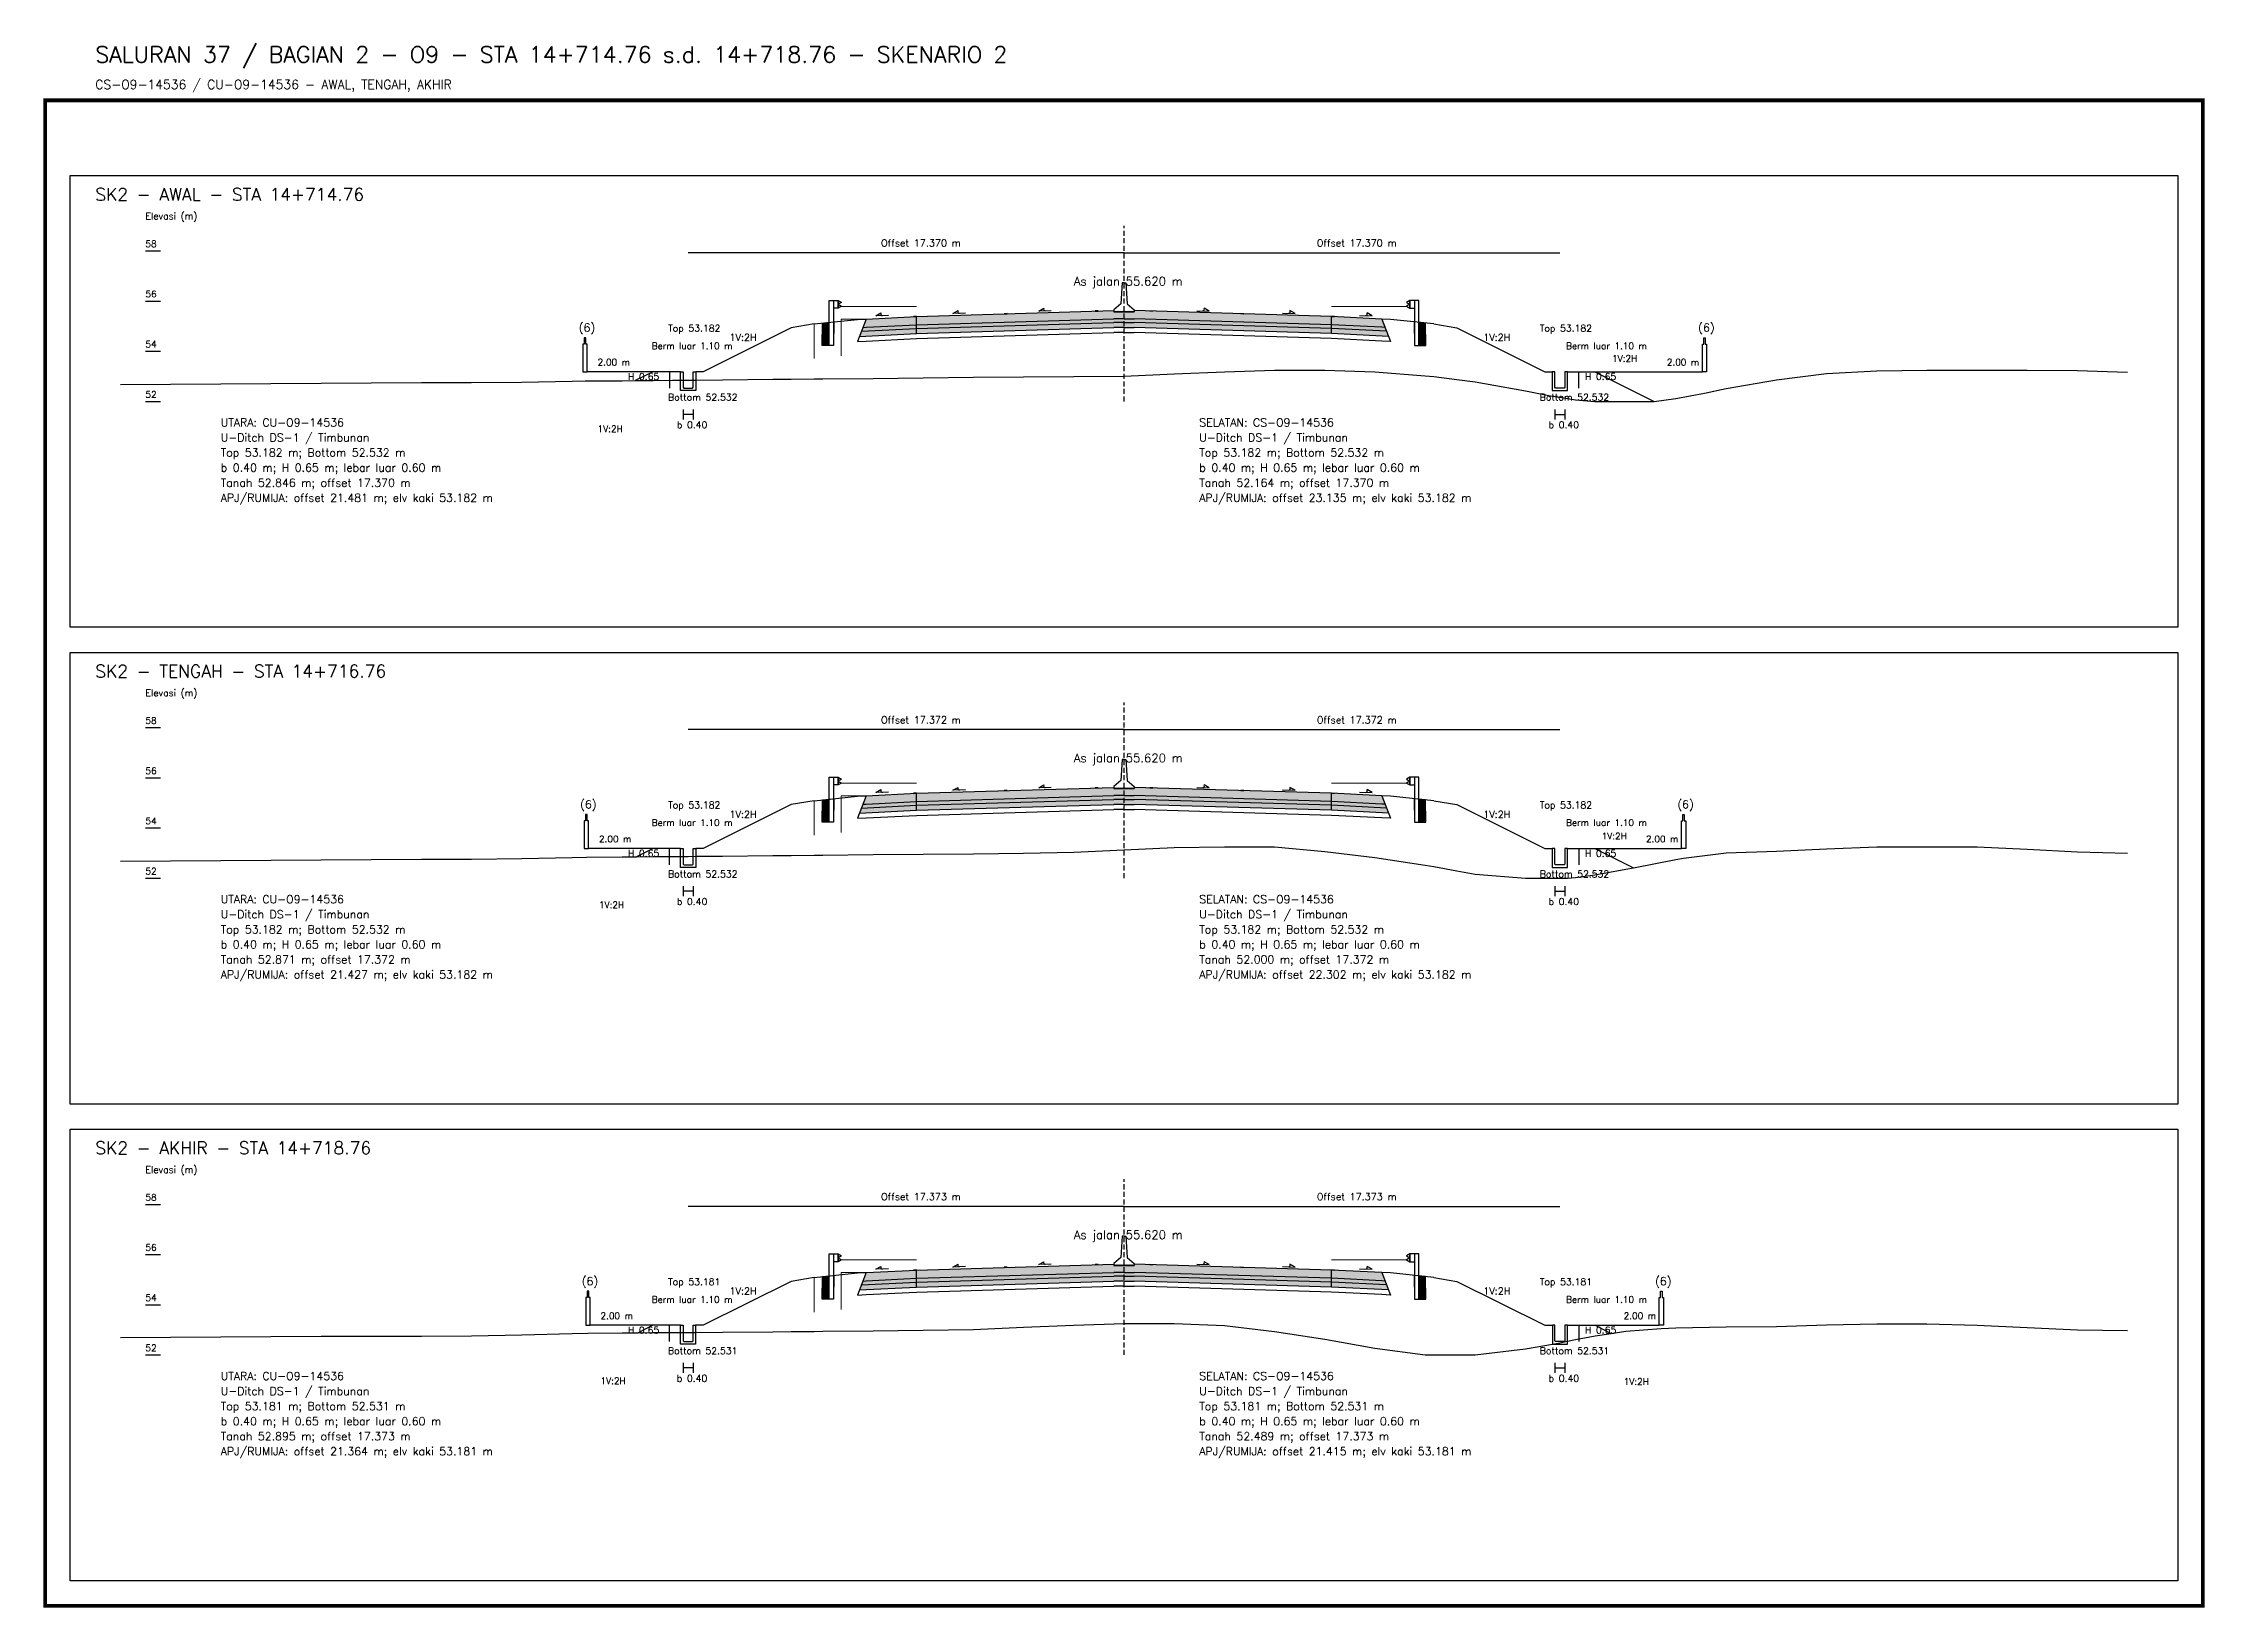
# Model space of a CAD drawing. Header units: metres. Extents: x -24715 to -24517, y 27498 to 30841.
# Drawn here: x -24617.7 to -24531.5, y 27922.2 to 27984.5 of the extents above; entities that cross this region are included whole.
import ezdxf

# ---------------------------------------------------------------- set-up
doc = ezdxf.new("R2010")
doc.units = ezdxf.units.M
doc.linetypes.add('PS_DASH', pattern=[0.3, 0.2, -0.1])
for name, color, linetype, lineweight in [('Dimensi', 230, 'Continuous', 20), ('GRS-ARSIR (HATCH)', 8, 'Continuous', 9), ('Guardrail', 20, 'Continuous', 30), ('HATCH - Beton ramping', 210, 'Continuous', 9), ('HATCH - LFA', 30, 'Continuous', 9), ('HATCH - Pavement', 50, 'Continuous', 9), ('Marka', 20, 'Continuous', 30), ('POT_ALL_GROUP', 2, 'Continuous', 70)]:
    doc.layers.add(name, color=color, linetype=linetype, lineweight=lineweight)
for name, color, linetype in [('POT_ALL_APJ', 2, 'Continuous'), ('POT_ALL_BORDER', 8, 'Continuous'), ('POT_ALL_CHANNEL2', 7, 'Continuous'), ('POT_ALL_DIM', 7, 'Continuous'), ('POT_ALL_GROUND', 1, 'Continuous'), ('POT_ALL_GUIDE', 8, 'Continuous'), ('POT_ALL_ROAD', 4, 'Continuous')]:
    doc.layers.add(name, color=color, linetype=linetype)
doc.styles.get("Standard").update_dxf_attribs({"font": 'simplex.shx'})

# ---------------------------------------------------------------- blocks, each defined once
blk = doc.blocks.new('JALAN_ASLI_TIPIKAL_2OKT_METER')
at = {"layer": 'Guardrail', "lineweight": 9}
h = blk.add_hatch(dxfattribs=at)
h.set_pattern_fill('JIS_LC_20', color=256, scale=0.002)
h.set_pattern_definition([(45, (-29.65569, -21.99233), (-0.02828427, 0.02828427), []), (45, (-29.65489, -21.99233), (-0.02828427, 0.02828427), [])])
h.paths.add_polyline_path([(-12.025, -1.394), (-11.753, -1.394), (-11.753, -0.471), (-12.018, -0.498)])
h = blk.add_hatch(dxfattribs=at)
h.set_pattern_fill('JIS_LC_20', color=256, scale=0.002)
h.set_pattern_definition([(45, (-29.40569, -21.99233), (-0.02828427, 0.02828427), []), (45, (-29.40489, -21.99233), (-0.02828427, 0.02828427), [])])
h.paths.add_polyline_path([(12.018, -0.498), (11.753, -0.471), (11.753, -1.394), (12.025, -1.394)])
at = {"layer": 'HATCH - Beton ramping'}
h = blk.add_hatch(dxfattribs=at)
h.set_pattern_fill('AR-CONC', color=256, scale=0.0005)
h.set_pattern_definition([(50, (-28.949556, -21.99233), (0.09109233, -0.00796954), [0.009525, -0.104775]), (355, (-28.94956, -21.99233), (-0.0176217, 0.09552842), [0.00762, -0.0838203]), (100.45144, (-28.941965, -21.992995), (0.07347062, 0.08755888), [0.008095, -0.08904512]), (46.1842, (-28.94956, -21.96693), (0.13553952, -0.02102116), [0.0142875, -0.1571625]), (96.63556, (-28.93826, -21.96868), (0.11870207, 0.12371306), [0.0121425, -0.1335678]), (351.18415, (-28.94956, -21.96693), (0.11870207, 0.12371306), [0.01143, -0.12572987]), (21, (-28.936856, -21.97328), (0.0758072, -0.0511326), [0.009525, -0.104775]), (326, (-28.93686, -21.97328), (0.03090101, 0.09209398), [0.00762, -0.08382]), (71.45144, (-28.93054, -21.97754), (0.1067082, 0.04096138), [0.008095, -0.08904497]), (37.5, (-28.949556, -21.99233), (0.001544302, 0.04227752), [0, -0.082804, 0, -0.08509, 0, -0.0841375]), (7.5, (-28.949556, -21.99233), (0.03340983, 0.05009029), [0, -0.048514, 0, -0.080899, 0, -0.0320675]), (327.5, (-28.977877, -21.99233), (0.067795298, -0.002864372), [0, -0.03175, 0, -0.09906, 0, -0.131445]), (317.5, (-28.990577, -21.99233), (0.07406459, 0.01271325), [0, -0.041275, 0, -0.065786, 0, -0.093345])])
h.paths.add_polyline_path([(-8.27, -0.566), (-10.401, -0.666), (-10.461, -0.826), (-8.27, -0.716)])
h.paths.add_polyline_path([(-0.4, -0.48), (0, -0.48), (0, -0.33), (-0.4, -0.33), (-8.27, -0.566), (-8.27, -0.716)])
h = blk.add_hatch(dxfattribs=at)
h.set_pattern_fill('AR-CONC', color=256, scale=0.0005)
h.set_pattern_definition([(50, (-28.699556, -21.99233), (0.09109233, -0.00796954), [0.009525, -0.104775]), (355, (-28.69956, -21.99233), (-0.01762171, 0.09552842), [0.00762, -0.0838203]), (100.45144, (-28.691965, -21.992995), (0.07347062, 0.08755888), [0.008095, -0.08904512]), (46.1842, (-28.69956, -21.96693), (0.13553952, -0.02102116), [0.0142875, -0.1571625]), (96.63556, (-28.68826, -21.96868), (0.11870207, 0.12371306), [0.0121425, -0.1335678]), (351.18415, (-28.69956, -21.96693), (0.11870207, 0.12371306), [0.01143, -0.12572987]), (21, (-28.686856, -21.97328), (0.0758072, -0.0511326), [0.009525, -0.104775]), (326, (-28.68686, -21.97328), (0.03090101, 0.09209398), [0.00762, -0.08382]), (71.45144, (-28.68054, -21.97754), (0.10670821, 0.04096138), [0.008095, -0.08904497]), (37.5, (-28.699556, -21.99233), (0.001544302, 0.04227752), [0, -0.082804, 0, -0.08509, 0, -0.0841375]), (7.5, (-28.699556, -21.99233), (0.03340983, 0.050090287), [0, -0.048514, 0, -0.080899, 0, -0.0320675]), (327.5, (-28.727877, -21.99233), (0.067795298, -0.002864372), [0, -0.03175, 0, -0.09906, 0, -0.131445]), (317.5, (-28.740577, -21.99233), (0.07406459, 0.012713246), [0, -0.041275, 0, -0.065786, 0, -0.093345])])
h.paths.add_polyline_path([(8.27, -0.566), (10.401, -0.666), (10.461, -0.826), (8.27, -0.716)])
h.paths.add_polyline_path([(0.4, -0.48), (0, -0.48), (0, -0.33), (0.4, -0.33), (8.27, -0.566), (8.27, -0.716)])
at = {"layer": 'HATCH - LFA'}
h = blk.add_hatch(dxfattribs=at)
h.set_pattern_fill('GRAVEL', color=256, scale=0.0075)
h.set_pattern_definition([(228.012788, (-28.812396, -21.801831), (-1.524, -1.7145), [0.0256291, -2.5372863]), (184.96974, (-28.829541, -21.820881), (2.2859999991, 0.1905000109), [0.04398035, -4.3540537]), (132.510447, (-28.873356, -21.824691), (1.9050000008, -2.0954999993), [0.0310111, -3.0701042]), (267.27369, (-28.947651, -21.872316), (0.1905000004, 3.81), [0.0400503, -3.9649828]), (292.833654, (-28.949556, -21.912321), (-0.9525, 2.286), [0.0392725, -3.8879856]), (357.27369, (-28.934316, -21.948516), (-3.81, 0.1905000004), [0.0400503, -3.9649828]), (37.69424, (-28.894311, -21.950421), (-2.4764999999, -1.9050000001), [0.0529645, -5.24348365]), (72.255328, (-28.852401, -21.918036), (1.3335000004, 4.1909999999), [0.050004, -4.95039425]), (121.429566, (-28.837161, -21.870411), (-1.5240000002, 2.4764999999), [0.040186, -3.9784159]), (175.23636, (-28.858116, -21.836121), (2.0955, -0.1905), [0.0458785, -2.2480453]), (222.397438, (-28.903836, -21.832311), (-2.2859999999, -2.0955000001), [0.05933084, -5.8737579]), (138.814075, (-28.759056, -21.874221), (-1.3335, 1.143), [0.0202503, -2.0047924]), (171.469234, (-28.774296, -21.860886), (2.4765, -0.3809999996), [0.03852615, -3.8140979]), (225, (-28.8124, -21.85517), (0, -0.1905), [0.0269407, -0.242467]), (203.19859, (-28.82573, -21.832311), (0.9525, 0.381), [0.0145081, -1.4362967]), (291.80141, (-28.839066, -21.838026), (-0.1905, 0.5715), [0.0205174, -1.0053565]), (30.96376, (-28.831446, -21.857076), (0.5715, 0.381), [0.033324, -1.0774724]), (161.56505, (-28.80287, -21.83993), (0.381, -0.1905), [0.0240965, -0.5783174]), (16.38954, (-28.949556, -21.838026), (1.905, 0.5715), [0.0337566, -3.341912]), (70.346176, (-28.917171, -21.828501), (-0.762, -2.0955), [0.0283199, -2.8036662]), (293.19859, (-28.80287, -21.801831), (-0.381, 0.9525), [0.029016, -1.4217888]), (343.61046, (-28.791441, -21.828501), (-1.905, 0.5715), [0.0337566, -3.341912]), (339.443955, (-28.949556, -21.956136), (-0.9525, 0.381), [0.0325526, -1.5950801]), (294.77514, (-28.919076, -21.967566), (-0.952500001, 2.0954999995), [0.0272754, -2.7002695]), (66.80141, (-28.800966, -21.992331), (0.381, 0.9525), [0.029016, -1.4217888]), (17.354025, (-28.789536, -21.965661), (-2.4765, -0.762), [0.0319337, -3.1614282]), (69.443955, (-28.89431, -21.992331), (-0.381, -0.9525), [0.0162763, -1.6113564]), (101.30993, (-28.812396, -21.99233), (-0.1905, 0.762), [0.0097136, -0.9616496]), (165.96376, (-28.8143, -21.982806), (0.5715, -0.1905), [0.0392725, -0.7461791]), (186.009006, (-28.852401, -21.973281), (1.905, 0.1905), [0.036395, -3.6031024]), (303.69007, (-28.831446, -21.87422), (-0.1905, 0.381), [0.0274743, -0.6593832]), (353.157227, (-28.816206, -21.897081), (3.2385, -0.3809999998), [0.0479668, -4.7487007]), (60.945396, (-28.76858, -21.902796), (-0.762, -1.3335), [0.0196131, -1.9417044]), (90, (-28.75906, -21.88565), (-0.1905, 0.1905), [0.01143, -0.17907]), (120.256437, (-28.856211, -21.967566), (0.762, -1.3335), [0.026465, -2.6200456]), (48.012787, (-28.869546, -21.944706), (1.524, 1.7145), [0.0512582, -2.5116572]), (0, (-28.83526, -21.9066), (0.1905, 0.1905), [0.04953, -0.14097]), (325.304846, (-28.785726, -21.906606), (1.9050000007, -1.333499999), [0.0301207, -2.9819488]), (254.0546, (-28.76096, -21.92375), (-0.1905, -0.762), [0.0277372, -1.3591238]), (207.645975, (-28.768581, -21.950421), (-3.6195000001, -1.9049999997), [0.0451609, -4.4709348]), (175.426079, (-28.808586, -21.971376), (-2.4765, 0.1905), [0.0477772, -4.7299385])])
h.paths.add_polyline_path([(-8.27, -0.716), (-10.461, -0.826), (-10.54, -1.03), (-8.27, -0.916)])
h.paths.add_polyline_path([(-0.4, -0.68), (0, -0.68), (0, -0.48), (-0.4, -0.48), (-8.27, -0.716), (-8.27, -0.916)])
h = blk.add_hatch(dxfattribs=at)
h.set_pattern_fill('GRAVEL', color=256, scale=0.0075)
h.set_pattern_definition([(228.012788, (-28.562396, -21.801831), (-1.524, -1.7145), [0.0256291, -2.5372863]), (184.96974, (-28.579541, -21.820881), (2.2859999991, 0.1905000109), [0.04398035, -4.3540537]), (132.510447, (-28.623356, -21.824691), (1.9050000008, -2.0954999993), [0.0310111, -3.0701042]), (267.27369, (-28.697651, -21.872316), (0.1905000004, 3.81), [0.04005034, -3.9649828]), (292.833654, (-28.699556, -21.912321), (-0.9525, 2.286), [0.0392725, -3.8879856]), (357.27369, (-28.684316, -21.948516), (-3.81, 0.1905000004), [0.04005034, -3.9649828]), (37.69424, (-28.644311, -21.950421), (-2.4764999999, -1.9050000001), [0.0529645, -5.24348365]), (72.255328, (-28.602401, -21.918036), (1.3335000004, 4.1909999999), [0.050004, -4.95039425]), (121.429566, (-28.587161, -21.870411), (-1.5240000002, 2.4764999999), [0.040186, -3.9784159]), (175.23636, (-28.608116, -21.836121), (2.0955, -0.1905000003), [0.0458785, -2.2480453]), (222.397438, (-28.653836, -21.832311), (-2.2859999999, -2.0955000001), [0.05933084, -5.87375794]), (138.814075, (-28.509056, -21.874221), (-1.3335, 1.143), [0.02025034, -2.0047924]), (171.469234, (-28.524296, -21.860886), (2.4765, -0.3809999996), [0.03852615, -3.8140979]), (225, (-28.5624, -21.85517), (0, -0.1905), [0.0269407, -0.242467]), (203.19859, (-28.57573, -21.832311), (0.9525, 0.381), [0.0145081, -1.4362967]), (291.80141, (-28.589066, -21.838026), (-0.1905, 0.5715), [0.0205174, -1.0053565]), (30.96376, (-28.581446, -21.857076), (0.5715, 0.381), [0.033324, -1.0774724]), (161.56505, (-28.55287, -21.83993), (0.381, -0.1905), [0.0240965, -0.57831736]), (16.38954, (-28.699556, -21.838026), (1.905, 0.5715), [0.0337566, -3.341912]), (70.346176, (-28.667171, -21.828501), (-0.762, -2.0955), [0.0283199, -2.8036662]), (293.19859, (-28.55287, -21.801831), (-0.381, 0.9525), [0.029016, -1.4217888]), (343.61046, (-28.541441, -21.828501), (-1.905, 0.5714999999), [0.0337566, -3.341912]), (339.443955, (-28.699556, -21.956136), (-0.9525, 0.381), [0.03255264, -1.5950801]), (294.77514, (-28.669076, -21.967566), (-0.952500001, 2.0954999995), [0.0272754, -2.7002695]), (66.80141, (-28.550966, -21.992331), (0.381, 0.9525), [0.029016, -1.4217888]), (17.354025, (-28.539536, -21.965661), (-2.4765, -0.7620000002), [0.0319337, -3.1614282]), (69.443955, (-28.64431, -21.992331), (-0.381, -0.9525), [0.0162763, -1.6113564]), (101.30993, (-28.562396, -21.99233), (-0.1905, 0.762), [0.0097136, -0.9616496]), (165.96376, (-28.5643, -21.982806), (0.5715, -0.1905), [0.0392725, -0.7461791]), (186.009006, (-28.602401, -21.973281), (1.905, 0.1905), [0.036395, -3.6031024]), (303.69007, (-28.581446, -21.87422), (-0.1905, 0.381), [0.0274743, -0.6593832]), (353.157227, (-28.566206, -21.897081), (3.2385, -0.3809999998), [0.04796676, -4.7487007]), (60.945396, (-28.51858, -21.902796), (-0.762, -1.3335), [0.0196131, -1.9417044]), (90, (-28.50906, -21.88565), (-0.1905, 0.1905), [0.01143, -0.17907]), (120.256437, (-28.606211, -21.967566), (0.762, -1.3335), [0.026465, -2.62004556]), (48.012787, (-28.619546, -21.944706), (1.524, 1.7145), [0.0512582, -2.5116572]), (0, (-28.58526, -21.9066), (0.1905, 0.1905), [0.04953, -0.14097]), (325.304846, (-28.535726, -21.906606), (1.9050000007, -1.333499999), [0.0301207, -2.98194875]), (254.054604, (-28.51096, -21.92375), (-0.1905, -0.762), [0.0277372, -1.35912375]), (207.645975, (-28.518581, -21.950421), (-3.6195000001, -1.9049999997), [0.0451609, -4.4709348]), (175.426079, (-28.558586, -21.971376), (-2.4765, 0.1905), [0.0477772, -4.7299385])])
h.paths.add_polyline_path([(8.27, -0.716), (10.461, -0.826), (10.54, -1.03), (8.27, -0.916)])
h.paths.add_polyline_path([(0.4, -0.68), (0, -0.68), (0, -0.48), (0.4, -0.48), (8.27, -0.716), (8.27, -0.916)])
at = {"layer": 'HATCH - Pavement'}
h = blk.add_hatch(dxfattribs=at)
h.set_pattern_fill('AR-CONC', color=256, scale=0.001)
h.set_pattern_definition([(50, (-89.43046, -52.62889), (0.18218467, -0.01593909), [0.01905, -0.20955]), (355, (-89.43046, -52.6289), (-0.03524342, 0.19105685), [0.01524, -0.1676406]), (100.45144, (-89.41528, -52.63022), (0.14694125, 0.17511775), [0.01619, -0.17809024]), (46.1842, (-89.43046, -52.5781), (0.27107904, -0.04204233), [0.028575, -0.314325]), (96.63556, (-89.40787, -52.5816), (0.23740413, 0.2474261), [0.024285, -0.2671356]), (351.18415, (-89.43046, -52.5781), (0.2374041, 0.2474261), [0.02286, -0.2514597]), (21, (-89.40506, -52.59079), (0.1516144, -0.1022652), [0.01905, -0.20955]), (326, (-89.40506, -52.5908), (0.06180203, 0.18418797), [0.01524, -0.16764]), (71.45144, (-89.39243, -52.59931), (0.21341642, 0.08192277), [0.01619, -0.17808994]), (37.5, (-89.43046, -52.62889), (0.003088603, 0.08455504), [0, -0.165608, 0, -0.17018, 0, -0.168275]), (7.5, (-89.43046, -52.62889), (0.06681966, 0.100180575), [0, -0.097028, 0, -0.161798, 0, -0.064135]), (327.5, (-89.4871, -52.62889), (0.135590595, -0.005728744), [0, -0.0635, 0, -0.19812, 0, -0.26289]), (317.5, (-89.5125, -52.62889), (0.14812918, 0.02542649), [0, -0.08255, 0, -0.131572, 0, -0.18669])])
h.paths.add_polyline_path([(-8.27, -0.236), (-10.27, -0.336), (-10.401, -0.673), (-10.27, -0.666), (-8.27, -0.566)])
h.paths.add_polyline_path([(-0.4, -0.33), (0, -0.33), (0, 0), (-0.4, 0), (-8.27, -0.236), (-8.27, -0.566)])
h = blk.add_hatch(dxfattribs=at)
h.set_pattern_fill('AR-CONC', color=256, scale=0.001)
h.set_pattern_definition([(50, (-89.18046, -52.62889), (0.18218467, -0.01593909), [0.01905, -0.20955]), (355, (-89.18046, -52.6289), (-0.03524342, 0.19105685), [0.01524, -0.16764058]), (100.45144, (-89.16528, -52.63022), (0.14694125, 0.17511775), [0.01619, -0.17809024]), (46.1842, (-89.18046, -52.5781), (0.27107904, -0.04204233), [0.028575, -0.314325]), (96.63556, (-89.15787, -52.5816), (0.23740413, 0.2474261), [0.024285, -0.2671356]), (351.18415, (-89.18046, -52.5781), (0.2374041, 0.2474261), [0.02286, -0.2514597]), (21, (-89.15506, -52.59079), (0.1516144, -0.1022652), [0.01905, -0.20955]), (326, (-89.15506, -52.5908), (0.06180203, 0.18418797), [0.01524, -0.16764]), (71.45144, (-89.14243, -52.59931), (0.21341642, 0.08192277), [0.01619, -0.17808994]), (37.5, (-89.18046, -52.62889), (0.003088603, 0.08455504), [0, -0.165608, 0, -0.17018, 0, -0.168275]), (7.5, (-89.18046, -52.62889), (0.06681966, 0.100180575), [0, -0.097028, 0, -0.161798, 0, -0.064135]), (327.5, (-89.2371, -52.62889), (0.135590595, -0.005728744), [0, -0.0635, 0, -0.19812, 0, -0.26289]), (317.5, (-89.2625, -52.62889), (0.14812918, 0.02542649), [0, -0.08255, 0, -0.131572, 0, -0.18669])])
h.paths.add_polyline_path([(8.27, -0.236), (10.27, -0.336), (10.401, -0.673), (10.27, -0.666), (8.27, -0.566)])
h.paths.add_polyline_path([(0.4, -0.33), (0, -0.33), (0, 0), (0.4, 0), (8.27, -0.236), (8.27, -0.566)])
at = {"layer": 'Marka'}
h = blk.add_hatch(color=256, dxfattribs=at)
h.dxf.hatch_style = 1
h.paths.add_polyline_path([(-8.27, -0.23), (-8.39, -0.236), (-8.39, -0.242), (-8.27, -0.236)])
h.paths.add_polyline_path([(-4.65, -0.122), (-4.77, -0.125), (-4.77, -0.131), (-4.65, -0.128)])
h.paths.add_polyline_path([(-1.03, -0.019), (-1.03, -0.013), (-1.15, -0.017), (-1.15, -0.023)])
h = blk.add_hatch(color=256, dxfattribs=at)
h.dxf.hatch_style = 1
h.paths.add_polyline_path([(8.27, -0.23), (8.39, -0.236), (8.39, -0.242), (8.27, -0.236)])
h.paths.add_polyline_path([(4.65, -0.122), (4.77, -0.125), (4.77, -0.131), (4.65, -0.128)])
h.paths.add_polyline_path([(1.03, -0.019), (1.03, -0.013), (1.15, -0.017), (1.15, -0.023)])
for p, q in [((-8.27, -0.236), (-0.4, 0)), ((8.27, -0.236), (0.4, 0)), ((-12.353, -0.533), (-10.622, -0.354)), ((-10.27, -0.336), (-10.62, -1.234)), ((-10.62, -0.354), (-10.27, -0.336)), ((-10.461, -0.826), (-8.27, -0.716)), ((-10.401, -0.673), (-10.27, -0.666)), ((-10.27, -0.336), (-8.27, -0.236)), ((-10.27, -0.666), (-8.27, -0.566)), ((-8.27, -0.916), (-8.27, -0.236)), ((-8.27, -0.566), (-0.4, -0.33)), ((-8.27, -0.716), (-0.4, -0.48)), ((-8.27, -0.916), (-0.4, -0.68)), ((0, -0.05), (-0.4, -0.05)), ((0, -0.33), (-0.4, -0.33)), ((0, -0.48), (-0.4, -0.48)), ((0, -0.68), (-0.4, -0.68)), ((0, -0.05), (0.4, -0.05)), ((0, -0.33), (0.4, -0.33)), ((0, -0.48), (0.4, -0.48)), ((0, -0.68), (0.4, -0.68)), ((8.27, -0.566), (0.4, -0.33)), ((8.27, -0.716), (0.4, -0.48)), ((8.27, -0.916), (0.4, -0.68)), ((8.27, -0.916), (8.27, -0.236)), ((10.27, -0.336), (8.27, -0.236)), ((10.27, -0.666), (8.27, -0.566)), ((10.461, -0.826), (8.27, -0.716)), ((10.27, -0.336), (10.62, -1.234)), ((10.62, -0.354), (10.27, -0.336)), ((10.401, -0.673), (10.27, -0.666)), ((12.353, -0.533), (10.622, -0.354)), ((-10.62, -1.234), (-10.27, -1.216)), ((-10.54, -1.03), (-8.27, -0.916)), ((-10.27, -1.216), (-8.27, -1.116)), ((-8.27, -1.116), (-0.4, -0.88)), ((0, -0.88), (-0.4, -0.88)), ((0, -0.88), (0.4, -0.88)), ((8.27, -1.116), (0.4, -0.88)), ((10.54, -1.03), (8.27, -0.916)), ((10.27, -1.216), (8.27, -1.116)), ((10.62, -1.234), (10.27, -1.216))]:
    blk.add_line(p, q)
for points in [[(0, 1.11), (-0.075, 1.11), (-0.125, 0.27), (-0.4, 0.03), (-0.4, -0.05), (0, -0.05)], [(0, 1.11), (0.075, 1.11), (0.125, 0.27), (0.4, 0.03), (0.4, -0.05), (0, -0.05)], [(-6.818, -0.116), (-6.616, 0)], [(-3.401, -0.02), (-3.199, 0.096)], [(3.401, -0.02), (3.199, 0.096)], [(6.818, -0.116), (6.616, 0)], [(-9.887, -0.208), (-9.686, -0.092)], [(-9.387, -0.193), (-9.887, -0.208)], [(-6.318, -0.101), (-6.818, -0.116)], [(-2.901, -0.005), (-3.401, -0.02)], [(2.901, -0.005), (3.401, -0.02)], [(6.318, -0.101), (6.818, -0.116)], [(9.387, -0.193), (9.887, -0.208)], [(9.887, -0.208), (9.686, -0.092)]]:
    blk.add_lwpolyline(points)
for centre, start, end in [((-6.556, -0.037), 148.28164, 271.71836), ((-3.139, 0.059), 148.28164, 271.71836), ((3.139, 0.059), 268.28164, 31.71836), ((6.556, -0.037), 268.28164, 31.71836), ((-9.625, -0.129), 148.28164, 271.71836), ((9.625, -0.129), 268.28164, 31.71836)]:
    blk.add_arc(centre, 0.0711, start, end)
at = {"layer": 'Dimensi'}
for p, q in [((-8.27, 0.168), (-11.27, 0.168)), ((8.27, 0.168), (11.27, 0.168))]:
    blk.add_line(p, q, dxfattribs=at)
at = {"layer": 'GRS-ARSIR (HATCH)'}
for p, q in [((-12.353, -0.533), (-12.353, -1.909)), ((-11.27, -0.336), (-11.27, -1.803)), ((-10.27, -0.336), (-11.27, -0.336))]:
    blk.add_line(p, q, dxfattribs=at)
at = {"layer": 'Guardrail'}
for points in [[(-11.753, -1.394), (-11.753, 0.406), (-11.575, 0.406), (-11.575, -1.394), (-11.753, -1.394)], [(-11.575, 0.406), (-11.397, 0.406), (-11.397, 0.094), (-11.575, 0.094)], [(-11.397, 0.25), (-11.397, 0.406), (-11.262, 0.328), (-11.397, 0.25)], [(-11.397, 0.094), (-11.397, 0.25), (-11.262, 0.172), (-11.397, 0.094)], [(11.397, 0.25), (11.397, 0.406), (11.262, 0.328), (11.397, 0.25)], [(11.397, 0.094), (11.397, 0.25), (11.262, 0.172), (11.397, 0.094)], [(11.575, 0.406), (11.397, 0.406), (11.397, 0.094), (11.575, 0.094)], [(11.753, -1.394), (11.753, 0.406), (11.575, 0.406), (11.575, -1.394), (11.753, -1.394)], [(-11.575, -1.394), (-12.025, -1.394), (-12.018, -0.498), (-11.568, -0.453), (-11.575, -1.394)], [(11.575, -1.394), (12.025, -1.394), (12.018, -0.498), (11.568, -0.453), (11.575, -1.394)]]:
    blk.add_lwpolyline(points, dxfattribs=at)
at = {"layer": 'Marka'}
for points in [[(-8.39, -0.242), (-8.27, -0.236), (-8.27, -0.23), (-8.39, -0.236), (-8.39, -0.242)], [(8.39, -0.242), (8.27, -0.236), (8.27, -0.23), (8.39, -0.236), (8.39, -0.242)]]:
    blk.add_lwpolyline(points, dxfattribs=at)
for points in [[(-4.65, -0.122), (-4.77, -0.125), (-4.77, -0.131), (-4.65, -0.128)], [(-1.03, -0.013), (-1.15, -0.017), (-1.15, -0.023), (-1.03, -0.019)], [(1.03, -0.013), (1.15, -0.017), (1.15, -0.023), (1.03, -0.019)], [(4.65, -0.122), (4.77, -0.125), (4.77, -0.131), (4.65, -0.128)]]:
    blk.add_lwpolyline(points, close=True, dxfattribs=at)

msp = doc.modelspace()

# ---------------------------------------------------------------- linework, layer by layer
at = {"layer": 'POT_ALL_APJ', "linetype": 'Continuous'}
for points in [[(-24596.15231, 27972.55074), (-24596.15231, 27971.44633), (-24595.98231, 27971.44633), (-24595.98231, 27972.55074), (-24596.03731, 27972.55074), (-24596.03731, 27972.80074), (-24596.06731, 27972.80074), (-24596.09731, 27972.80074), (-24596.09731, 27972.55074), (-24596.15231, 27972.55074)], [(-24551.36564, 27972.55074), (-24551.36564, 27971.44633), (-24551.53564, 27971.44633), (-24551.53564, 27972.55074), (-24551.48064, 27972.55074), (-24551.48064, 27972.80074), (-24551.45064, 27972.80074), (-24551.42064, 27972.80074), (-24551.42064, 27972.55074), (-24551.36564, 27972.55074)], [(-24593.35625, 27971.44633), (-24595.98231, 27971.44633)], [(-24555.81551, 27971.44633), (-24551.53564, 27971.44633)], [(-24596.09754, 27953.55017), (-24596.09754, 27952.44576), (-24595.92754, 27952.44576), (-24595.92754, 27953.55017), (-24595.98254, 27953.55017), (-24595.98254, 27953.80017), (-24596.01254, 27953.80017), (-24596.04254, 27953.80017), (-24596.04254, 27953.55017), (-24596.09754, 27953.55017)], [(-24552.19873, 27953.55017), (-24552.19873, 27952.44576), (-24552.36873, 27952.44576), (-24552.36873, 27953.55017), (-24552.31373, 27953.55017), (-24552.31373, 27953.80017), (-24552.28373, 27953.80017), (-24552.25373, 27953.80017), (-24552.25373, 27953.55017), (-24552.19873, 27953.55017)], [(-24593.35738, 27952.44576), (-24595.92754, 27952.44576)], [(-24555.81437, 27952.44576), (-24552.36873, 27952.44576)], [(-24596.03495, 27934.5496), (-24596.03495, 27933.44519), (-24595.86495, 27933.44519), (-24595.86495, 27934.5496), (-24595.91995, 27934.5496), (-24595.91995, 27934.7996), (-24595.94995, 27934.7996), (-24595.97995, 27934.7996), (-24595.97995, 27934.5496), (-24596.03495, 27934.5496)], [(-24553.08627, 27934.5496), (-24553.08627, 27933.44519), (-24553.25627, 27933.44519), (-24553.25627, 27934.5496), (-24553.20127, 27934.5496), (-24553.20127, 27934.7996), (-24553.17127, 27934.7996), (-24553.14127, 27934.7996), (-24553.14127, 27934.5496), (-24553.08627, 27934.5496)], [(-24593.35852, 27933.44519), (-24595.86495, 27933.44519)], [(-24555.81323, 27933.44519), (-24553.25627, 27933.44519)]]:
    msp.add_lwpolyline(points, dxfattribs=at)
at = {"layer": 'POT_ALL_BORDER', "linetype": 'Continuous'}
for points in [[(-24616.58588, 27979.26387), (-24532.58588, 27979.26387), (-24532.58588, 27961.26387), (-24616.58588, 27961.26387), (-24616.58588, 27979.26387)], [(-24616.58588, 27960.26387), (-24532.58588, 27960.26387), (-24532.58588, 27942.26387), (-24616.58588, 27942.26387), (-24616.58588, 27960.26387)], [(-24616.58588, 27941.26387), (-24532.58588, 27941.26387), (-24532.58588, 27923.26387), (-24616.58588, 27923.26387), (-24616.58588, 27941.26387)]]:
    msp.add_lwpolyline(points, dxfattribs=at)
at = {"layer": 'POT_ALL_CHANNEL2', "linetype": 'Continuous'}
for points in [[(-24591.75625, 27971.44633), (-24591.65625, 27971.44633), (-24591.65625, 27970.69633), (-24592.25625, 27970.69633), (-24592.25625, 27971.44633), (-24592.15625, 27971.44633), (-24592.15625, 27970.82633), (-24592.12625, 27970.79633), (-24591.78625, 27970.79633), (-24591.75625, 27970.82633), (-24591.75625, 27971.44633)], [(-24557.41551, 27971.44633), (-24557.51551, 27971.44633), (-24557.51551, 27970.69633), (-24556.91551, 27970.69633), (-24556.91551, 27971.44633), (-24557.01551, 27971.44633), (-24557.01551, 27970.82633), (-24557.04551, 27970.79633), (-24557.38551, 27970.79633), (-24557.41551, 27970.82633), (-24557.41551, 27971.44633)], [(-24591.75738, 27952.44576), (-24591.65738, 27952.44576), (-24591.65738, 27951.69576), (-24592.25738, 27951.69576), (-24592.25738, 27952.44576), (-24592.15738, 27952.44576), (-24592.15738, 27951.82576), (-24592.12738, 27951.79576), (-24591.78738, 27951.79576), (-24591.75738, 27951.82576), (-24591.75738, 27952.44576)], [(-24557.41437, 27952.44576), (-24557.51437, 27952.44576), (-24557.51437, 27951.69576), (-24556.91437, 27951.69576), (-24556.91437, 27952.44576), (-24557.01437, 27952.44576), (-24557.01437, 27951.82576), (-24557.04437, 27951.79576), (-24557.38437, 27951.79576), (-24557.41437, 27951.82576), (-24557.41437, 27952.44576)], [(-24591.75852, 27933.44519), (-24591.65852, 27933.44519), (-24591.65852, 27932.69519), (-24592.25852, 27932.69519), (-24592.25852, 27933.44519), (-24592.15852, 27933.44519), (-24592.15852, 27932.82519), (-24592.12852, 27932.79519), (-24591.78852, 27932.79519), (-24591.75852, 27932.82519), (-24591.75852, 27933.44519)], [(-24557.41323, 27933.44519), (-24557.51323, 27933.44519), (-24557.51323, 27932.69519), (-24556.91323, 27932.69519), (-24556.91323, 27933.44519), (-24557.01323, 27933.44519), (-24557.01323, 27932.82519), (-24557.04323, 27932.79519), (-24557.38323, 27932.79519), (-24557.41323, 27932.82519), (-24557.41323, 27933.44519)]]:
    msp.add_lwpolyline(points, dxfattribs=at)
at = {"layer": 'POT_ALL_DIM', "linetype": 'Continuous'}
for points in [[(-24574.58588, 27976.18387), (-24591.95625, 27976.18387)], [(-24574.58588, 27976.18387), (-24557.21551, 27976.18387)], [(-24592.70625, 27971.44633), (-24592.70625, 27970.79633)], [(-24556.46551, 27971.44633), (-24556.46551, 27970.79633)], [(-24592.15625, 27969.94633), (-24592.15625, 27969.54633)], [(-24591.75625, 27969.74633), (-24592.15625, 27969.74633)], [(-24591.75625, 27969.94633), (-24591.75625, 27969.54633)], [(-24557.41551, 27969.94633), (-24557.41551, 27969.54633)], [(-24557.41551, 27969.74633), (-24557.01551, 27969.74633)], [(-24557.01551, 27969.94633), (-24557.01551, 27969.54633)], [(-24574.58588, 27957.18387), (-24591.95738, 27957.18387)], [(-24574.58588, 27957.18387), (-24557.21437, 27957.18387)], [(-24592.70738, 27952.44576), (-24592.70738, 27951.79576)], [(-24556.46437, 27952.44576), (-24556.46437, 27951.79576)], [(-24592.15738, 27950.94576), (-24592.15738, 27950.54576)], [(-24591.75738, 27950.74576), (-24592.15738, 27950.74576)], [(-24591.75738, 27950.94576), (-24591.75738, 27950.54576)], [(-24557.41437, 27950.94576), (-24557.41437, 27950.54576)], [(-24557.41437, 27950.74576), (-24557.01437, 27950.74576)], [(-24557.01437, 27950.94576), (-24557.01437, 27950.54576)], [(-24574.58588, 27938.18387), (-24591.95852, 27938.18387)], [(-24574.58588, 27938.18387), (-24557.21323, 27938.18387)], [(-24592.70852, 27933.44519), (-24592.70852, 27932.79519)], [(-24556.46323, 27933.44519), (-24556.46323, 27932.79519)], [(-24592.15852, 27931.94519), (-24592.15852, 27931.54519)], [(-24591.75852, 27931.74519), (-24592.15852, 27931.74519)], [(-24591.75852, 27931.94519), (-24591.75852, 27931.54519)], [(-24557.41323, 27931.94519), (-24557.41323, 27931.54519)], [(-24557.41323, 27931.74519), (-24557.01323, 27931.74519)], [(-24557.01323, 27931.94519), (-24557.01323, 27931.54519)]]:
    msp.add_lwpolyline(points, dxfattribs=at)
at = {"layer": 'POT_ALL_GROUND', "linetype": 'Continuous'}
for points in [[(-24614.58588, 27970.93666), (-24612.58588, 27970.94937), (-24610.58588, 27970.96234), (-24608.58588, 27970.97581), (-24606.58588, 27970.98833), (-24604.58588, 27971.00084), (-24602.58588, 27971.01359), (-24600.58588, 27971.02107), (-24598.58588, 27971.03236), (-24596.58588, 27971.07256), (-24596.06731, 27971.07857), (-24594.58588, 27971.08568), (-24594.06731, 27971.09083), (-24593.35625, 27971.0982), (-24592.58588, 27971.10459), (-24592.25625, 27971.10732), (-24591.95625, 27971.11021), (-24591.65625, 27971.11335), (-24590.58588, 27971.12455), (-24588.58588, 27971.14636), (-24587.85579, 27971.15576), (-24586.93915, 27971.16445), (-24586.58588, 27971.16704), (-24584.58588, 27971.18171), (-24582.58588, 27971.2038), (-24580.58588, 27971.22634), (-24578.58588, 27971.24053), (-24576.58588, 27971.25222), (-24574.58588, 27971.26422), (-24572.58588, 27971.35952), (-24570.58588, 27971.4432), (-24568.58588, 27971.51387), (-24566.58588, 27971.51387), (-24564.58588, 27971.44394), (-24562.58588, 27971.28428), (-24562.2326, 27971.25073), (-24561.31596, 27971.13697), (-24560.58588, 27971.03843), (-24558.58588, 27970.68545), (-24557.51551, 27970.47827), (-24557.21551, 27970.4277), (-24556.91551, 27970.37713), (-24556.58588, 27970.32157), (-24555.81551, 27970.26387), (-24554.58588, 27970.26387), (-24553.45064, 27970.26387), (-24552.58588, 27970.3846), (-24551.45064, 27970.5972), (-24550.58588, 27970.77792), (-24548.58588, 27971.12214), (-24546.58588, 27971.37262), (-24544.58588, 27971.48609), (-24542.58588, 27971.51387), (-24540.58588, 27971.51387), (-24538.58588, 27971.51387), (-24536.58588, 27971.49224), (-24534.58588, 27971.4255)], [(-24614.58588, 27951.94588), (-24612.58588, 27951.95859), (-24610.58588, 27951.97131), (-24608.58588, 27951.98403), (-24606.58588, 27951.99674), (-24604.58588, 27952.00946), (-24602.58588, 27952.01789), (-24600.58588, 27952.02748), (-24598.58588, 27952.05413), (-24596.58588, 27952.09439), (-24596.01254, 27952.10591), (-24594.58588, 27952.11579), (-24594.01254, 27952.11822), (-24593.35738, 27952.12155), (-24592.58588, 27952.1281), (-24592.25738, 27952.13168), (-24591.95738, 27952.13446), (-24591.65738, 27952.13695), (-24590.58588, 27952.14584), (-24588.58588, 27952.16592), (-24587.85579, 27952.17356), (-24586.93915, 27952.18315), (-24586.58588, 27952.18684), (-24584.58588, 27952.2089), (-24582.58588, 27952.22357), (-24580.58588, 27952.23825), (-24578.58588, 27952.25716), (-24576.58588, 27952.30445), (-24574.58588, 27952.39975), (-24572.58588, 27952.48714), (-24570.58588, 27952.51387), (-24568.58588, 27952.51387), (-24566.58588, 27952.3325), (-24564.58588, 27952.09186), (-24562.58588, 27951.78163), (-24562.2326, 27951.73187), (-24561.31596, 27951.55896), (-24560.58588, 27951.42375), (-24558.58588, 27951.26387), (-24557.51437, 27951.26387), (-24557.21437, 27951.26387), (-24556.91437, 27951.26387), (-24556.58588, 27951.29004), (-24555.81437, 27951.40285), (-24554.58588, 27951.61682), (-24554.28373, 27951.68045), (-24552.58588, 27952.01425), (-24552.28373, 27952.05603), (-24550.58588, 27952.27106), (-24548.58588, 27952.34703), (-24546.58588, 27952.43252), (-24544.58588, 27952.51005), (-24542.58588, 27952.51387), (-24540.58588, 27952.51193), (-24538.58588, 27952.42636), (-24536.58588, 27952.30741), (-24534.58588, 27952.25671)], [(-24614.58588, 27932.95619), (-24612.58588, 27932.96799), (-24610.58588, 27932.98053), (-24608.58588, 27932.99325), (-24606.58588, 27933.00597), (-24604.58588, 27933.01197), (-24602.58588, 27933.01352), (-24600.58588, 27933.02113), (-24598.58588, 27933.06577), (-24596.58588, 27933.11622), (-24595.94995, 27933.129), (-24594.58588, 27933.14673), (-24593.94995, 27933.14943), (-24593.35852, 27933.15193), (-24592.58588, 27933.15521), (-24592.25852, 27933.15659), (-24591.95852, 27933.1586), (-24591.65852, 27933.16066), (-24590.58588, 27933.17051), (-24588.58588, 27933.1871), (-24587.85579, 27933.19401), (-24586.93915, 27933.2036), (-24586.58588, 27933.20729), (-24584.58588, 27933.22822), (-24582.58588, 27933.24914), (-24580.58588, 27933.27419), (-24578.58588, 27933.37004), (-24576.58588, 27933.45258), (-24574.58588, 27933.51387), (-24572.58588, 27933.51387), (-24570.58588, 27933.44094), (-24568.58588, 27933.20015), (-24566.58588, 27932.88822), (-24564.58588, 27932.53037), (-24562.58588, 27932.26387), (-24562.2326, 27932.26387), (-24561.31596, 27932.26387), (-24560.58588, 27932.26387), (-24558.58588, 27932.50308), (-24557.51323, 27932.69818), (-24557.21323, 27932.75307), (-24556.91323, 27932.8109), (-24556.58588, 27932.8743), (-24555.81323, 27933.02213), (-24555.17127, 27933.12414), (-24554.58588, 27933.21697), (-24553.17127, 27933.32398), (-24552.58588, 27933.34546), (-24550.58588, 27933.38181), (-24548.58588, 27933.40186), (-24546.58588, 27933.46742), (-24544.58588, 27933.50514), (-24542.58588, 27933.50905), (-24540.58588, 27933.44835), (-24538.58588, 27933.35465), (-24536.58588, 27933.25988), (-24534.58588, 27933.24019)]]:
    msp.add_lwpolyline(points, dxfattribs=at)
at = {"layer": 'POT_ALL_GROUP', "linetype": 'Continuous', "lineweight": 70, "const_width": 0.15}
msp.add_lwpolyline([(-24617.58588, 27982.26387), (-24531.58588, 27982.26387), (-24531.58588, 27922.26387), (-24617.58588, 27922.26387), (-24617.58588, 27982.26387)], dxfattribs=at)
at = {"layer": 'POT_ALL_GUIDE', "linetype": 'PS_DASH'}
for points in [[(-24574.58588, 27970.26387), (-24574.58588, 27977.26387)], [(-24574.58588, 27951.26387), (-24574.58588, 27958.26387)], [(-24574.58588, 27932.26387), (-24574.58588, 27939.26387)]]:
    msp.add_lwpolyline(points, dxfattribs=at)
at = {"layer": 'POT_ALL_GUIDE', "linetype": 'Continuous'}
for points in [[(-24613.58588, 27976.26387), (-24612.98588, 27976.26387)], [(-24613.58588, 27974.26387), (-24612.98588, 27974.26387)], [(-24613.58588, 27972.26387), (-24612.98588, 27972.26387)], [(-24613.58588, 27970.26387), (-24612.98588, 27970.26387)], [(-24613.58588, 27957.26387), (-24612.98588, 27957.26387)], [(-24613.58588, 27955.26387), (-24612.98588, 27955.26387)], [(-24613.58588, 27953.26387), (-24612.98588, 27953.26387)], [(-24613.58588, 27951.26387), (-24612.98588, 27951.26387)], [(-24613.58588, 27938.26387), (-24612.98588, 27938.26387)], [(-24613.58588, 27936.26387), (-24612.98588, 27936.26387)], [(-24613.58588, 27934.26387), (-24612.98588, 27934.26387)], [(-24613.58588, 27932.26387), (-24612.98588, 27932.26387)]]:
    msp.add_lwpolyline(points, dxfattribs=at)
at = {"layer": 'POT_ALL_ROAD', "linetype": 'Continuous'}
for points in [[(-24586.93915, 27973.35048), (-24587.85579, 27973.19655), (-24591.35625, 27971.44633), (-24591.65625, 27971.44633)], [(-24562.2326, 27973.35048), (-24561.31596, 27973.19655), (-24557.81551, 27971.44633), (-24557.51551, 27971.44633)], [(-24593.35625, 27971.44633), (-24594.06731, 27971.09083)], [(-24592.25625, 27971.44633), (-24593.35625, 27971.44633)], [(-24556.91551, 27971.44633), (-24555.81551, 27971.44633)], [(-24555.81551, 27971.44633), (-24553.45064, 27970.26387)], [(-24586.93915, 27954.35048), (-24587.85579, 27954.19655), (-24591.35738, 27952.44576), (-24591.65738, 27952.44576)], [(-24562.2326, 27954.35048), (-24561.31596, 27954.19655), (-24557.81437, 27952.44576), (-24557.51437, 27952.44576)], [(-24593.35738, 27952.44576), (-24594.01254, 27952.11822)], [(-24592.25738, 27952.44576), (-24593.35738, 27952.44576)], [(-24556.91437, 27952.44576), (-24555.81437, 27952.44576)], [(-24555.81437, 27952.44576), (-24554.28373, 27951.68045)], [(-24586.93915, 27935.35048), (-24587.85579, 27935.19655), (-24591.35852, 27933.44519), (-24591.65852, 27933.44519)], [(-24562.2326, 27935.35048), (-24561.31596, 27935.19655), (-24557.81323, 27933.44519), (-24557.51323, 27933.44519)], [(-24593.35852, 27933.44519), (-24593.94995, 27933.14943)], [(-24592.25852, 27933.44519), (-24593.35852, 27933.44519)], [(-24556.91323, 27933.44519), (-24555.81323, 27933.44519)], [(-24555.81323, 27933.44519), (-24555.17127, 27933.12414)]]:
    msp.add_lwpolyline(points, dxfattribs=at)

# ---------------------------------------------------------------- block references
at = {"layer": 'POT_ALL_ROAD'}
for p in [(-24574.58588, 27973.88387), (-24574.58588, 27954.88387), (-24574.58588, 27935.88387)]:
    msp.add_blockref('JALAN_ASLI_TIPIKAL_2OKT_METER', p, dxfattribs=at)

# ---------------------------------------------------------------- texts
at = {"layer": 'POT_ALL_APJ'}
for s, height, p in [('(6)', 0.32, (-24596.31731, 27973.04633)), ('(6)', 0.32, (-24551.70064, 27973.04633)), ('2.00 m', 0.26, (-24595.56731, 27971.69633)), ('2.00 m', 0.26, (-24552.95064, 27971.69633)), ('(6)', 0.32, (-24596.26254, 27954.04576)), ('(6)', 0.32, (-24552.53373, 27954.04576)), ('2.00 m', 0.26, (-24595.51254, 27952.69576)), ('2.00 m', 0.26, (-24553.78373, 27952.69576)), ('(6)', 0.32, (-24596.19995, 27935.04519)), ('(6)', 0.32, (-24553.42127, 27935.04519)), ('2.00 m', 0.26, (-24595.44995, 27933.69519)), ('2.00 m', 0.26, (-24554.67127, 27933.69519))]:
    msp.add_text(s, height=height, dxfattribs=at).set_placement(p)
at = {"layer": 'POT_ALL_CHANNEL2'}
for s, height, p in [('Top 53.182', 0.27, (-24592.75625, 27973.04633)), ('Top 53.182', 0.27, (-24558.01551, 27973.04633)), ('Bottom 52.532', 0.27, (-24592.75625, 27970.29633)), ('Bottom 52.532', 0.27, (-24558.01551, 27970.29633)), ('UTARA: CU-O9-14536', 0.32, (-24610.58588, 27969.26387)), ('SELATAN: CS-O9-14536', 0.32, (-24571.58588, 27969.26387)), ('Top 53.182', 0.27, (-24592.75738, 27954.04576)), ('Top 53.182', 0.27, (-24558.01437, 27954.04576)), ('Bottom 52.532', 0.27, (-24592.75738, 27951.29576)), ('Bottom 52.532', 0.27, (-24558.01437, 27951.29576)), ('UTARA: CU-O9-14536', 0.32, (-24610.58588, 27950.26387)), ('SELATAN: CS-O9-14536', 0.32, (-24571.58588, 27950.26387)), ('Top 53.181', 0.27, (-24592.75852, 27935.04519)), ('Top 53.181', 0.27, (-24558.01323, 27935.04519)), ('Bottom 52.531', 0.27, (-24592.75852, 27932.29519)), ('Bottom 52.531', 0.27, (-24558.01323, 27932.29519)), ('UTARA: CU-O9-14536', 0.32, (-24610.58588, 27931.26387)), ('SELATAN: CS-O9-14536', 0.32, (-24571.58588, 27931.26387))]:
    msp.add_text(s, height=height, dxfattribs=at).set_placement(p)
at = {"layer": 'POT_ALL_DIM'}
for s, height, p in [('SK2 - AWAL - STA 14+714.76', 0.5, (-24615.58588, 27978.26387)), ('Elevasi (m)', 0.27, (-24613.58588, 27977.51387)), ('58', 0.26, (-24613.58588, 27976.41387)), ('Offset 17.370 m', 0.28, (-24584.27106, 27976.43387)), ('Offset 17.370 m', 0.28, (-24566.90069, 27976.43387)), ('56', 0.26, (-24613.58588, 27974.41387)), ('As jalan 55.620 m', 0.34, (-24576.58588, 27974.88387)), ('1V:2H', 0.28, (-24590.30602, 27972.67144)), ('1V:2H', 0.28, (-24560.26573, 27972.67144)), ('54', 0.26, (-24613.58588, 27972.41387)), ('Berm luar 1.10 m', 0.26, (-24593.40625, 27972.34633)), ('Berm luar 1.10 m', 0.26, (-24556.96551, 27972.34633)), ('1V:2H', 0.26, (-24555.13307, 27971.84633)), ('H 0.65', 0.27, (-24594.35625, 27971.12133)), ('H 0.65', 0.27, (-24556.21551, 27971.12133)), ('52', 0.26, (-24613.58588, 27970.41387)), ('b 0.40', 0.27, (-24592.40625, 27969.19633)), ('b 0.40', 0.27, (-24557.66551, 27969.19633)), ('U-Ditch DS-1 / Timbunan', 0.32, (-24610.58588, 27968.66387)), ('1V:2H', 0.26, (-24595.56731, 27969.04083)), ('U-Ditch DS-1 / Timbunan', 0.32, (-24571.58588, 27968.66387)), ('Top 53.182 m; Bottom 52.532 m', 0.32, (-24610.58588, 27968.06387)), ('b 0.40 m; H 0.65 m; lebar luar 0.60 m', 0.32, (-24610.58588, 27967.46387)), ('Top 53.182 m; Bottom 52.532 m', 0.32, (-24571.58588, 27968.06387)), ('b 0.40 m; H 0.65 m; lebar luar 0.60 m', 0.32, (-24571.58588, 27967.46387)), ('Tanah 52.846 m; offset 17.370 m', 0.32, (-24610.58588, 27966.86387)), ('Tanah 52.164 m; offset 17.370 m', 0.32, (-24571.58588, 27966.86387)), ('APJ/RUMIJA: offset 21.481 m; elv kaki 53.182 m', 0.32, (-24610.58588, 27966.26387)), ('APJ/RUMIJA: offset 23.135 m; elv kaki 53.182 m', 0.32, (-24571.58588, 27966.26387)), ('SK2 - TENGAH - STA 14+716.76', 0.5, (-24615.58588, 27959.26387)), ('Elevasi (m)', 0.27, (-24613.58588, 27958.51387)), ('58', 0.26, (-24613.58588, 27957.41387)), ('Offset 17.372 m', 0.28, (-24584.27163, 27957.43387)), ('Offset 17.372 m', 0.28, (-24566.90012, 27957.43387)), ('As jalan 55.620 m', 0.34, (-24576.58588, 27955.88387)), ('56', 0.26, (-24613.58588, 27955.41387)), ('54', 0.26, (-24613.58588, 27953.41387)), ('Berm luar 1.10 m', 0.26, (-24593.40738, 27953.34576)), ('1V:2H', 0.28, (-24590.30659, 27953.67116)), ('1V:2H', 0.28, (-24560.26517, 27953.67116)), ('Berm luar 1.10 m', 0.26, (-24556.96437, 27953.34576)), ('H 0.65', 0.27, (-24594.35738, 27952.12076)), ('H 0.65', 0.27, (-24556.21437, 27952.12076)), ('1V:2H', 0.26, (-24555.54905, 27952.8131)), ('52', 0.26, (-24613.58588, 27951.41387)), ('U-Ditch DS-1 / Timbunan', 0.32, (-24610.58588, 27949.66387)), ('1V:2H', 0.26, (-24595.51254, 27950.06822)), ('b 0.40', 0.27, (-24592.40738, 27950.19576)), ('U-Ditch DS-1 / Timbunan', 0.32, (-24571.58588, 27949.66387)), ('b 0.40', 0.27, (-24557.66437, 27950.19576)), ('Top 53.182 m; Bottom 52.532 m', 0.32, (-24610.58588, 27949.06387)), ('b 0.40 m; H 0.65 m; lebar luar 0.60 m', 0.32, (-24610.58588, 27948.46387)), ('Top 53.182 m; Bottom 52.532 m', 0.32, (-24571.58588, 27949.06387)), ('b 0.40 m; H 0.65 m; lebar luar 0.60 m', 0.32, (-24571.58588, 27948.46387)), ('Tanah 52.871 m; offset 17.372 m', 0.32, (-24610.58588, 27947.86387)), ('Tanah 52.000 m; offset 17.372 m', 0.32, (-24571.58588, 27947.86387)), ('APJ/RUMIJA: offset 21.427 m; elv kaki 53.182 m', 0.32, (-24610.58588, 27947.26387)), ('APJ/RUMIJA: offset 22.302 m; elv kaki 53.182 m', 0.32, (-24571.58588, 27947.26387)), ('SK2 - AKHIR - STA 14+718.76', 0.5, (-24615.58588, 27940.26387)), ('Elevasi (m)', 0.27, (-24613.58588, 27939.51387)), ('58', 0.26, (-24613.58588, 27938.41387)), ('Offset 17.373 m', 0.28, (-24584.2722, 27938.43387)), ('Offset 17.373 m', 0.28, (-24566.89956, 27938.43387)), ('As jalan 55.620 m', 0.34, (-24576.58588, 27936.88387)), ('56', 0.26, (-24613.58588, 27936.41387)), ('54', 0.26, (-24613.58588, 27934.41387)), ('Berm luar 1.10 m', 0.26, (-24593.40852, 27934.34519)), ('1V:2H', 0.28, (-24590.30716, 27934.67087)), ('1V:2H', 0.28, (-24560.2646, 27934.67087)), ('Berm luar 1.10 m', 0.26, (-24556.96323, 27934.34519)), ('H 0.65', 0.27, (-24594.35852, 27933.12019)), ('H 0.65', 0.27, (-24556.21323, 27933.12019)), ('52', 0.26, (-24613.58588, 27932.41387)), ('U-Ditch DS-1 / Timbunan', 0.32, (-24610.58588, 27930.66387)), ('1V:2H', 0.26, (-24595.44995, 27931.09943)), ('b 0.40', 0.27, (-24592.40852, 27931.19519)), ('U-Ditch DS-1 / Timbunan', 0.32, (-24571.58588, 27930.66387)), ('b 0.40', 0.27, (-24557.66323, 27931.19519)), ('1V:2H', 0.26, (-24554.67127, 27931.07414)), ('Top 53.181 m; Bottom 52.531 m', 0.32, (-24610.58588, 27930.06387)), ('Top 53.181 m; Bottom 52.531 m', 0.32, (-24571.58588, 27930.06387)), ('Tanah 52.895 m; offset 17.373 m', 0.32, (-24610.58588, 27928.86387)), ('b 0.40 m; H 0.65 m; lebar luar 0.60 m', 0.32, (-24610.58588, 27929.46387)), ('Tanah 52.489 m; offset 17.373 m', 0.32, (-24571.58588, 27928.86387)), ('b 0.40 m; H 0.65 m; lebar luar 0.60 m', 0.32, (-24571.58588, 27929.46387)), ('APJ/RUMIJA: offset 21.364 m; elv kaki 53.181 m', 0.32, (-24610.58588, 27928.26387)), ('APJ/RUMIJA: offset 21.415 m; elv kaki 53.181 m', 0.32, (-24571.58588, 27928.26387))]:
    msp.add_text(s, height=height, dxfattribs=at).set_placement(p)
at = {"layer": 'POT_ALL_GROUP', "lineweight": 0}
for s, height, p in [('SALURAN 37 / BAGIAN 2 - O9 - STA 14+714.76 s.d. 14+718.76 - SKENARIO 2', 0.65, (-24615.58588, 27983.76387)), ('CS-O9-14536 / CU-O9-14536 - AWAL, TENGAH, AKHIR', 0.36, (-24615.58588, 27982.71387))]:
    msp.add_text(s, height=height, dxfattribs=at).set_placement(p)

doc.saveas('drawing.dxf')
